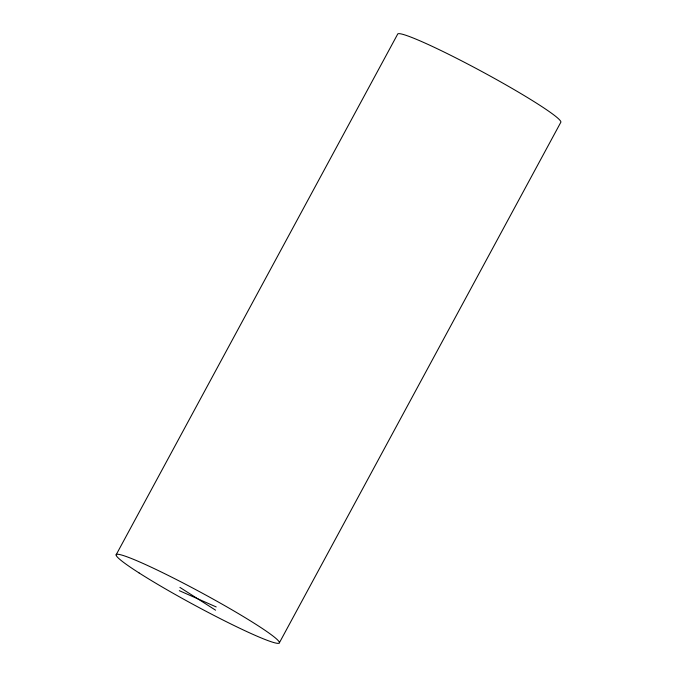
<?xml version="1.0" encoding="UTF-8"?>
<svg xmlns="http://www.w3.org/2000/svg" width="677" height="677" viewBox="0 0 677 677"><rect width="100%" height="100%" fill="white"/><g stroke="black" fill="none" stroke-linecap="round" stroke-linejoin="round"><path stroke-width="1.02" d="M116.114 554.852L397.602 34.248A92.749 7.117 28.4 0 1 480.636 70.865A92.749 7.117 28.4 0 1 560.886 122.148L279.398 642.752M179.303 590.666L216.208 606.939M179.921 587.408L215.591 610.197M139.039 572.911A92.749 7.117 28.4 0 0 276.258 643.15A92.749 7.117 28.4 0 0 177.966 580.341A92.749 7.117 28.4 0 0 139.039 572.911"/></g></svg>
